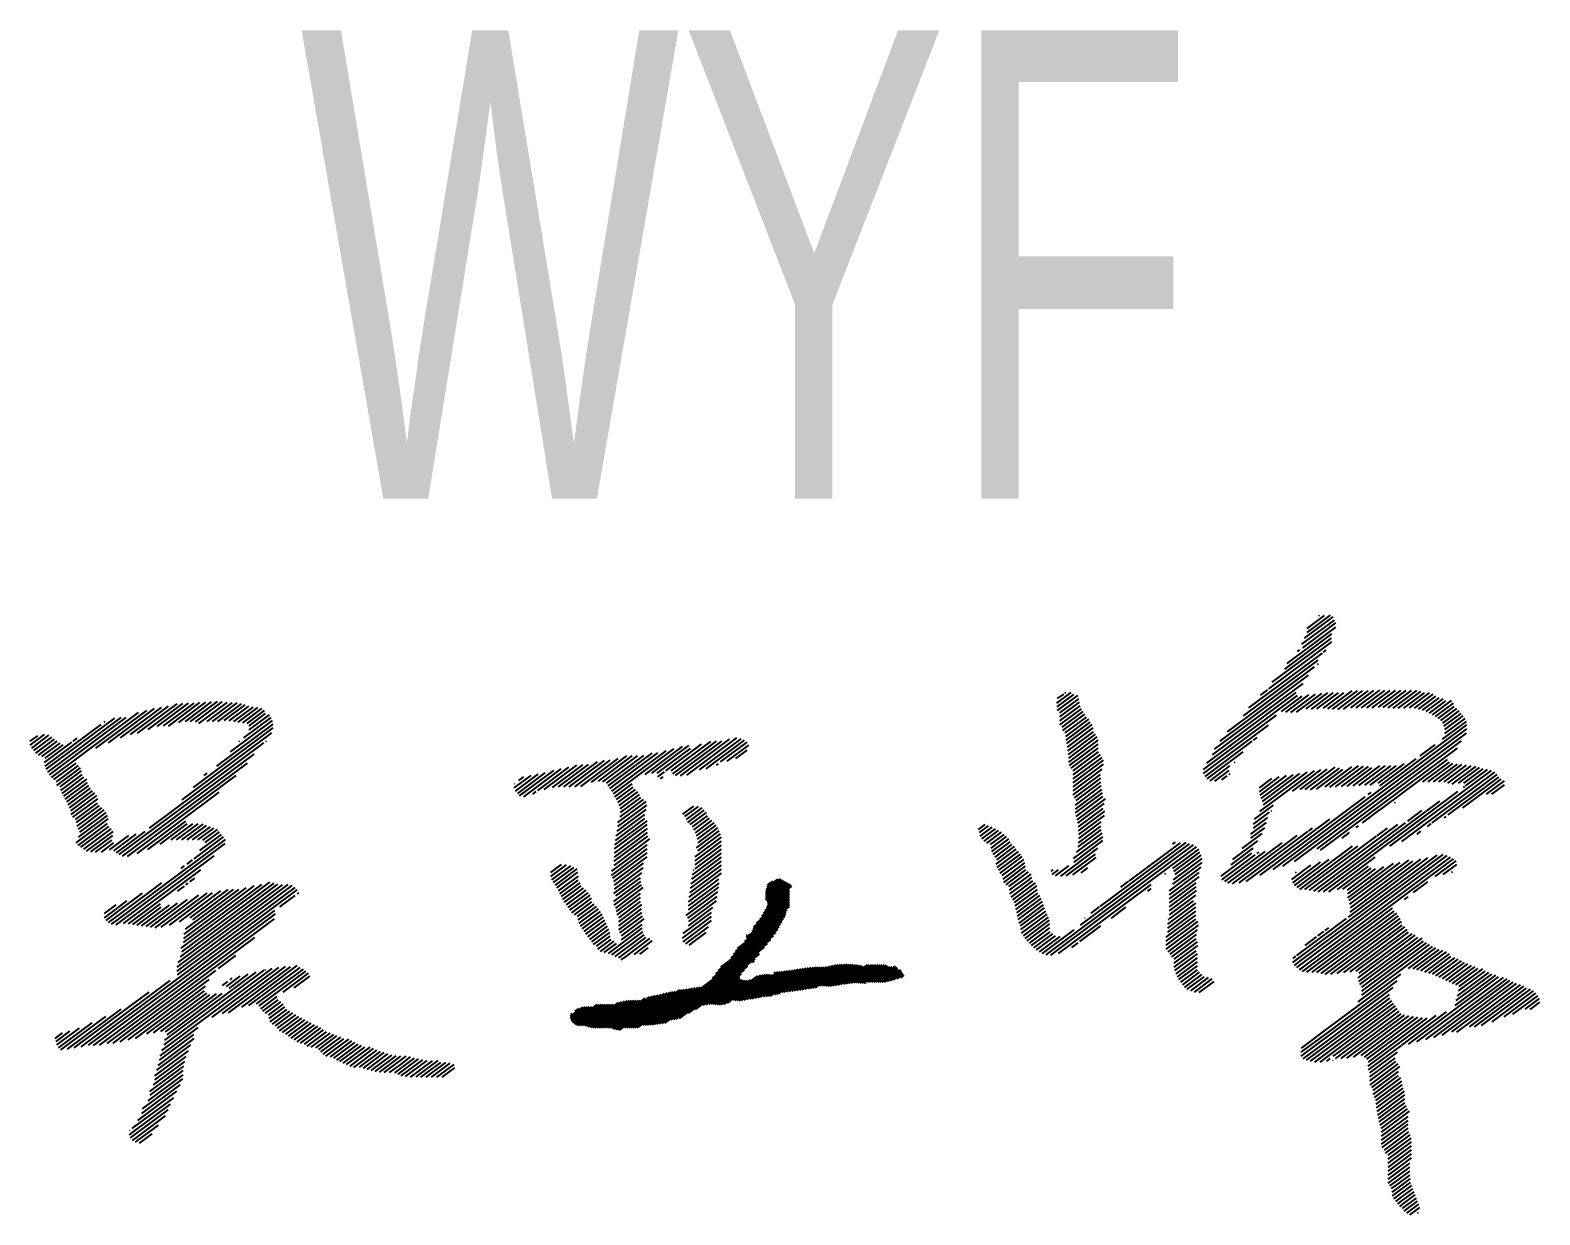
# Model space of a CAD drawing. Header units: millimetres. Extents: x -256 to 585, y -266 to 464.
# Drawn here: x 524.12 to 530.27, y -10.71 to -5.89 of the extents above; entities that cross this region are included whole.
import ezdxf

# ---------------------------------------------------------------- set-up
doc = ezdxf.new("R2010")
doc.units = ezdxf.units.MM
doc.styles.add('Arial Narrow', font='ARIALN.TTF', dxfattribs={"height": 0.2})

# ---------------------------------------------------------------- blocks, each defined once
blk = doc.blocks.new('Unknown-252070812-55927')
at = {"color": 3, "linetype": 'Continuous'}
for p, q in [((529.3039, -8.3883), (529.436, -8.2898)), ((529.3069, -8.4024), (529.4426, -8.3012)), ((529.315, -8.3637), (529.4316, -8.2769)), ((529.3247, -8.324), (529.3961, -8.2708)), ((529.325, -8.3401), (529.4197, -8.2695)), ((529.3726, -8.272), (529.3755, -8.2698)), ((529.1833, -8.5433), (529.424, -8.3639)), ((529.234, -8.4892), (529.4263, -8.3459)), ((529.2433, -8.466), (529.4418, -8.3181)), ((529.0881, -8.6467), (529.3871, -8.4239)), ((529.1691, -8.5701), (529.4256, -8.379)), ((529.2863, -8.4177), (529.2953, -8.411)), ((529.3918, -8.4204), (529.4028, -8.4122)), ((529.0006, -8.7445), (529.3547, -8.4806)), ((529.0656, -8.6798), (529.3702, -8.4528)), ((529.3679, -8.4708), (529.3714, -8.4682)), ((528.9483, -8.816), (529.3085, -8.5476)), ((528.9705, -8.7832), (529.3311, -8.5144)), ((528.3056, -8.6278), (528.364, -8.5842)), ((528.3068, -8.6432), (528.3744, -8.5928)), ((528.3079, -8.6586), (528.3909, -8.5968)), ((528.3081, -8.6096), (528.3333, -8.5909)), ((528.3178, -8.6675), (528.3945, -8.6104)), ((528.338, -8.5873), (528.3417, -8.5846)), ((528.9167, -8.8721), (529.2859, -8.5969)), ((528.9389, -8.8393), (529.2804, -8.5848)), ((529.1353, -8.5953), (529.1643, -8.5737)), ((529.2211, -8.6615), (529.305, -8.599)), ((529.2389, -8.6646), (529.3323, -8.5949)), ((529.2584, -8.6663), (529.3596, -8.5909)), ((529.2813, -8.6654), (529.3846, -8.5885)), ((529.3214, -8.6518), (529.409, -8.5866)), ((529.3425, -8.6524), (529.4309, -8.5866)), ((529.365, -8.6519), (529.4527, -8.5866)), ((529.3912, -8.6487), (529.4753, -8.586)), ((529.4101, -8.6508), (529.5081, -8.5778)), ((529.429, -8.653), (529.5307, -8.5773)), ((529.4495, -8.654), (529.5513, -8.5782)), ((529.473, -8.6528), (529.5731, -8.5782)), ((529.5027, -8.647), (529.5969, -8.5768)), ((529.5245, -8.647), (529.6217, -8.5746)), ((529.5463, -8.647), (529.6417, -8.5759)), ((529.5682, -8.647), (529.6628, -8.5765)), ((529.59, -8.647), (529.6846, -8.5765)), ((529.6152, -8.6445), (529.7064, -8.5765)), ((529.6351, -8.6459), (529.7283, -8.5765)), ((529.655, -8.6474), (529.7501, -8.5765)), ((529.6751, -8.6486), (529.7719, -8.5765)), ((529.6964, -8.649), (529.7877, -8.581)), ((529.7191, -8.6484), (529.803, -8.5859)), ((529.7421, -8.6475), (529.8238, -8.5867)), ((529.7627, -8.6485), (529.8385, -8.592)), ((529.779, -8.6525), (529.8496, -8.6)), ((529.7954, -8.6566), (529.8633, -8.606)), ((529.81, -8.662), (529.8788, -8.6108)), ((524.2088, -8.9307), (524.5629, -8.6668)), ((524.3899, -8.812), (524.5974, -8.6574)), ((524.4414, -8.7899), (524.6286, -8.6504)), ((524.4908, -8.7694), (524.6574, -8.6452)), ((524.5305, -8.7561), (524.6861, -8.6401)), ((524.5598, -8.7505), (524.7209, -8.6304)), ((524.6026, -8.7348), (524.7444, -8.6292)), ((524.6399, -8.7233), (524.7668, -8.6288)), ((524.6652, -8.7208), (524.7904, -8.6275)), ((524.6852, -8.7222), (524.8141, -8.6261)), ((524.7279, -8.7066), (524.8377, -8.6247)), ((524.7546, -8.703), (524.8614, -8.6234)), ((524.7759, -8.7034), (524.885, -8.622)), ((524.7959, -8.7047), (524.905, -8.6234)), ((524.8092, -8.7111), (524.9243, -8.6253)), ((524.8428, -8.7023), (524.9446, -8.6265)), ((524.8646, -8.7023), (524.9661, -8.6267)), ((524.8864, -8.7023), (524.9828, -8.6305)), ((524.9132, -8.6986), (524.9979, -8.6356)), ((524.9326, -8.7005), (525.0135, -8.6402)), ((524.9517, -8.7025), (525.0303, -8.6439)), ((524.9702, -8.705), (525.0493, -8.6461)), ((524.988, -8.708), (525.0656, -8.6502)), ((525.0058, -8.711), (525.077, -8.658)), ((525.0146, -8.7207), (525.0814, -8.6709)), ((528.3178, -8.6838), (528.397, -8.6247)), ((528.3178, -8.7001), (528.4005, -8.6384)), ((528.3178, -8.7163), (528.4054, -8.6511)), ((528.3268, -8.7259), (528.4122, -8.6623)), ((529.8235, -8.6683), (529.8904, -8.6184)), ((529.8355, -8.6756), (529.9131, -8.6177)), ((529.8475, -8.6829), (529.9209, -8.6282)), ((529.8592, -8.6905), (529.9237, -8.6424)), ((529.8699, -8.6988), (529.9351, -8.6501)), ((529.8775, -8.7094), (529.9439, -8.6599)), ((529.8827, -8.7217), (529.9521, -8.67)), ((524.1829, -8.8849), (524.4115, -8.7146)), ((524.1876, -8.8976), (524.4675, -8.6891)), ((524.1936, -8.9095), (524.4933, -8.6861)), ((524.2006, -8.9206), (524.5137, -8.6872)), ((524.4238, -8.7053), (524.4279, -8.7024)), ((524.7874, -8.9714), (525.1124, -8.7292)), ((524.8822, -8.8845), (525.1117, -8.7134)), ((524.9388, -8.826), (525.1099, -8.6986)), ((524.9929, -8.7695), (525.1042, -8.6865)), ((525.0141, -8.7374), (525.0974, -8.6753)), ((528.3298, -8.7399), (528.419, -8.6735)), ((528.3395, -8.749), (528.4258, -8.6846)), ((528.3416, -8.7637), (528.4353, -8.6939)), ((528.3437, -8.7783), (528.4414, -8.7056)), ((528.3459, -8.793), (528.4498, -8.7156)), ((528.3481, -8.8076), (528.4536, -8.729)), ((528.9028, -8.915), (529.1674, -8.7178)), ((528.903, -8.8985), (529.2002, -8.6771)), ((529.1871, -9.3052), (529.9764, -8.717)), ((529.2266, -9.292), (529.9764, -8.7333)), ((529.8762, -8.7754), (529.9742, -8.7024)), ((529.8856, -8.7521), (529.9688, -8.6901)), ((529.8858, -8.7357), (529.9611, -8.6796)), ((524.1222, -8.7836), (524.153, -8.7607)), ((524.1224, -8.7998), (524.1806, -8.7564)), ((524.1286, -8.8115), (524.1988, -8.7592)), ((524.1374, -8.8212), (524.2102, -8.7669)), ((524.1456, -8.8313), (524.2215, -8.7747)), ((524.1564, -8.8396), (524.2328, -8.7826)), ((524.1698, -8.8459), (524.244, -8.7906)), ((524.181, -8.87), (524.2922, -8.7872)), ((524.298, -8.7828), (524.3141, -8.7709)), ((524.608, -9.1376), (525.0742, -8.7902)), ((524.7421, -9.0214), (525.1072, -8.7494)), ((524.9738, -8.7837), (524.9769, -8.7814)), ((525.0826, -8.784), (525.0856, -8.7817)), ((526.7125, -8.9037), (526.8575, -8.7957)), ((526.7343, -8.9037), (526.895, -8.7839)), ((526.7401, -8.9157), (526.9183, -8.7829)), ((526.752, -8.9231), (526.9401, -8.7829)), ((526.7721, -8.9244), (526.9718, -8.7755)), ((526.7971, -8.922), (527.0011, -8.77)), ((526.8492, -8.8994), (527.0189, -8.773)), ((526.8758, -8.8959), (527.0326, -8.7791)), ((526.9354, -8.8678), (527.0437, -8.7871)), ((528.3503, -8.8223), (528.4546, -8.7445)), ((528.3525, -8.8369), (528.4634, -8.7543)), ((528.3545, -8.868), (528.4732, -8.7795)), ((528.3547, -8.8516), (528.4699, -8.7657)), ((528.9093, -8.9264), (529.1015, -8.7832)), ((529.1066, -8.7794), (529.1213, -8.7684)), ((529.273, -9.2737), (529.975, -8.7506)), ((529.3654, -9.2211), (529.9546, -8.7821)), ((524.183, -8.8523), (524.2566, -8.7975)), ((524.4854, -9.2453), (525.0348, -8.8359)), ((526.3652, -8.9672), (526.5183, -8.8531)), ((526.4096, -8.9504), (526.5533, -8.8433)), ((526.4373, -8.946), (526.5752, -8.8433)), ((526.4551, -8.9491), (526.597, -8.8433)), ((526.4701, -8.9542), (526.622, -8.8409)), ((526.4773, -8.965), (526.6563, -8.8317)), ((526.4846, -8.9759), (526.6792, -8.8308)), ((526.4918, -8.9868), (526.7133, -8.8218)), ((526.4986, -8.998), (526.7448, -8.8145)), ((526.6273, -8.9183), (526.7801, -8.8045)), ((526.6553, -8.9138), (526.8065, -8.8011)), ((526.6771, -8.9138), (526.812, -8.8133)), ((526.9614, -8.8647), (527.0497, -8.7989)), ((526.9979, -8.8538), (527.0435, -8.8197)), ((528.357, -8.8823), (528.4732, -8.7958)), ((528.364, -8.8934), (528.4732, -8.8121)), ((528.3718, -8.9039), (528.4754, -8.8266)), ((528.3718, -8.9201), (528.4826, -8.8375)), ((528.3718, -8.9364), (528.4893, -8.8489)), ((528.9184, -8.9359), (529.0649, -8.8267)), ((529.3796, -9.2268), (529.9375, -8.8111)), ((529.6211, -8.9655), (529.7687, -8.8556)), ((529.7862, -8.8425), (529.8465, -8.7975)), ((524.2188, -8.9395), (524.3089, -8.8724)), ((524.2292, -8.948), (524.3185, -8.8815)), ((524.2305, -8.9634), (524.3274, -8.8911)), ((524.244, -8.9695), (524.3312, -8.9045)), ((524.2467, -8.9838), (524.334, -8.9187)), ((524.4988, -9.2515), (525.0071, -8.8728)), ((524.8308, -8.9228), (524.8438, -8.9131)), ((526.0998, -8.986), (526.1922, -8.9172)), ((526.1086, -8.9957), (526.2204, -8.9124)), ((526.1165, -9.0061), (526.256, -8.9021)), ((526.1338, -9.0095), (526.2862, -8.8959)), ((526.1906, -8.9834), (526.317, -8.8893)), ((526.2168, -8.9802), (526.3494, -8.8814)), ((526.2509, -8.9711), (526.3742, -8.8792)), ((526.2753, -8.9692), (526.3966, -8.8787)), ((526.2971, -8.9692), (526.4334, -8.8676)), ((526.3189, -8.9692), (526.4622, -8.8624)), ((526.3408, -8.9692), (526.486, -8.861)), ((526.68, -8.9279), (526.707, -8.9078)), ((526.9182, -8.8806), (526.9261, -8.8747)), ((528.3718, -8.9527), (528.4953, -8.8606)), ((528.3718, -8.9689), (528.4948, -8.8773)), ((528.3718, -8.9852), (528.4898, -8.8973)), ((528.3718, -9.0015), (528.4835, -8.9183)), ((528.9294, -8.944), (529.0102, -8.8838)), ((528.9492, -8.9455), (529.007, -8.9024)), ((529.0068, -8.9188), (529.0118, -8.9151)), ((529.0287, -8.87), (529.0318, -8.8676)), ((529.1329, -9.069), (529.3553, -8.9033)), ((529.1435, -9.0285), (529.2954, -8.9153)), ((529.1468, -9.0423), (529.3258, -8.9089)), ((529.266, -8.9861), (529.3812, -8.9002)), ((529.2968, -8.9793), (529.4067, -8.8974)), ((529.3172, -8.9804), (529.4395, -8.8893)), ((529.3384, -8.9809), (529.4565, -8.8929)), ((529.3634, -8.9786), (529.4703, -8.8989)), ((529.3984, -8.9687), (529.5075, -8.8874)), ((529.4173, -8.9709), (529.5341, -8.8839)), ((529.4411, -8.9695), (529.5552, -8.8844)), ((529.4649, -8.968), (529.5746, -8.8862)), ((529.4887, -8.9665), (529.5885, -8.8922)), ((529.5126, -8.965), (529.6219, -8.8836)), ((529.5364, -8.9635), (529.6437, -8.8836)), ((529.5602, -8.9621), (529.6655, -8.8836)), ((529.5825, -8.9617), (529.6874, -8.8836)), ((529.6147, -8.954), (529.72, -8.8755)), ((529.6235, -9.0614), (529.8964, -8.858)), ((529.6625, -9.2113), (530.0767, -8.9026)), ((529.7104, -9.1918), (530.0902, -8.9088)), ((529.7961, -8.949), (529.9046, -8.8682)), ((529.8179, -8.949), (529.9187, -8.8739)), ((529.835, -9.1152), (530.0989, -8.9186)), ((529.8397, -8.949), (529.9373, -8.8763)), ((529.8616, -8.949), (529.956, -8.8787)), ((529.8834, -8.949), (529.9746, -8.8811)), ((529.8986, -8.954), (529.9932, -8.8835)), ((529.9154, -8.9577), (530.0118, -8.8859)), ((529.9423, -8.954), (530.0269, -8.8909)), ((529.9631, -8.9547), (530.0427, -8.8954)), ((529.971, -8.9651), (530.0603, -8.8986)), ((524.2519, -8.9962), (524.341, -8.9298)), ((524.2592, -9.007), (524.3528, -8.9373)), ((524.2653, -9.0188), (524.3558, -8.9513)), ((524.2709, -9.0308), (524.3608, -8.9639)), ((524.2766, -9.0429), (524.3683, -8.9745)), ((524.5191, -9.2527), (524.9263, -8.9493)), ((524.9267, -8.949), (524.9615, -8.9231)), ((526.0945, -8.9737), (526.1629, -8.9227)), ((526.0951, -8.957), (526.0964, -8.956)), ((526.1137, -8.9431), (526.134, -8.9279)), ((526.505, -9.0095), (526.575, -8.9573)), ((526.5111, -9.0212), (526.5791, -8.9706)), ((526.5172, -9.0329), (526.5881, -8.9802)), ((526.6902, -8.9366), (526.7019, -8.9279)), ((528.3774, -9.0136), (528.4842, -8.934)), ((528.3807, -9.06), (528.4884, -8.9797)), ((528.3811, -9.0434), (528.4864, -8.965)), ((528.3844, -9.0246), (528.4849, -8.9498)), ((528.9778, -8.9404), (528.9994, -8.9243)), ((529.1305, -8.9894), (529.2118, -8.9288)), ((529.1309, -8.9728), (529.1813, -8.9353)), ((529.1342, -9.0029), (529.2409, -8.9234)), ((529.1378, -9.0165), (529.268, -8.9195)), ((529.9004, -9.0828), (530.1062, -8.9295)), ((529.9593, -9.0552), (530.1162, -8.9383)), ((529.9616, -8.9721), (529.9677, -8.9676)), ((530.056, -8.9994), (530.1291, -8.9449)), ((530.0782, -8.9991), (530.129, -8.9613)), ((524.2822, -9.055), (524.3763, -8.9848)), ((524.2877, -9.0671), (524.3861, -8.9938)), ((524.2893, -9.0823), (524.3939, -9.0043)), ((524.2964, -9.0932), (524.3983, -9.0173)), ((524.3068, -9.1017), (524.3962, -9.0351)), ((524.5576, -9.2403), (524.8924, -8.9908)), ((526.1707, -8.9983), (526.1842, -8.9882)), ((526.5169, -9.1146), (526.6315, -9.0291)), ((526.5223, -9.0454), (526.5982, -8.9889)), ((526.5254, -9.0919), (526.6206, -9.021)), ((526.5261, -9.0589), (526.6052, -8.9999)), ((526.5279, -9.0738), (526.6097, -9.0128)), ((528.3817, -9.0755), (528.4909, -8.9941)), ((528.3843, -9.0898), (528.4933, -9.0086)), ((528.3877, -9.1036), (528.5031, -9.0176)), ((528.3907, -9.1176), (528.4987, -9.0371)), ((529.1388, -9.3249), (529.5613, -9.0101)), ((529.3695, -9.3971), (529.8654, -9.0275)), ((529.3913, -9.3971), (529.9397, -8.9884)), ((529.5738, -9.0008), (529.5856, -8.992)), ((529.6824, -9.0337), (529.6848, -9.0319)), ((524.3097, -9.1972), (524.4402, -9.1)), ((524.311, -9.1149), (524.4044, -9.0453)), ((524.3134, -9.1294), (524.4141, -9.0543)), ((524.3195, -9.1411), (524.4239, -9.0633)), ((524.3195, -9.1736), (524.4376, -9.0856)), ((524.3249, -9.1533), (524.4316, -9.0739)), ((526.507, -9.187), (526.6262, -9.0981)), ((526.5101, -9.1684), (526.6266, -9.0816)), ((526.5132, -9.1498), (526.6325, -9.0609)), ((526.5163, -9.1312), (526.6346, -9.0431)), ((526.782, -9.0797), (526.8256, -9.0472)), ((526.7894, -9.0905), (526.8456, -9.0486)), ((526.7962, -9.1017), (526.8596, -9.0544)), ((526.8016, -9.1139), (526.8687, -9.0639)), ((526.8115, -9.1228), (526.8778, -9.0734)), ((526.8204, -9.1324), (526.8818, -9.0867)), ((526.8265, -9.1441), (526.8904, -9.0966)), ((528.3929, -9.1322), (528.4938, -9.057)), ((528.3941, -9.1476), (528.5005, -9.0683)), ((528.3953, -9.163), (528.4997, -9.0852)), ((529.1061, -9.1215), (529.1716, -9.0727)), ((529.1065, -9.1375), (529.1656, -9.0934)), ((529.1112, -9.1014), (529.1879, -9.0442)), ((529.1334, -9.3126), (529.4181, -9.1005)), ((529.1785, -9.0675), (529.1814, -9.0653)), ((529.5512, -9.1152), (529.6229, -9.0618)), ((529.7348, -9.1086), (529.7928, -9.0653)), ((529.8832, -9.0956), (529.8911, -9.0898)), ((524.3174, -9.2077), (524.4369, -9.1187)), ((524.329, -9.2154), (524.4427, -9.1307)), ((524.3404, -9.2231), (524.4523, -9.1398)), ((524.3519, -9.2308), (524.4599, -9.1504)), ((524.4625, -9.2298), (524.554, -9.1616)), ((524.4739, -9.2375), (524.5907, -9.1505)), ((524.6011, -9.2242), (524.7563, -9.1085)), ((524.6525, -9.2021), (524.7624, -9.1202)), ((524.6964, -9.1856), (524.7843, -9.1202)), ((524.7183, -9.1856), (524.8061, -9.1202)), ((524.7401, -9.1856), (524.8269, -9.121)), ((524.7619, -9.1856), (524.8411, -9.1267)), ((524.7838, -9.1856), (524.8566, -9.1314)), ((524.8056, -9.1856), (524.87, -9.1376)), ((524.8133, -9.2287), (524.9013, -9.1631)), ((524.8257, -9.1869), (524.885, -9.1428)), ((524.8351, -9.1962), (524.8932, -9.1529)), ((526.5025, -9.2555), (526.6381, -9.1544)), ((526.503, -9.2388), (526.6373, -9.1387)), ((526.5034, -9.2222), (526.6365, -9.1231)), ((526.5038, -9.2056), (526.6357, -9.1074)), ((526.8327, -9.1559), (526.8994, -9.1061)), ((526.8373, -9.2175), (526.93, -9.1484)), ((526.8374, -9.1686), (526.9084, -9.1157)), ((526.8408, -9.1824), (526.917, -9.1256)), ((526.8425, -9.2299), (526.9353, -9.1607)), ((526.8434, -9.1967), (526.9243, -9.1364)), ((527.9865, -9.1422), (528.0135, -9.122)), ((527.9902, -9.1557), (528.0275, -9.1279)), ((527.9934, -9.1696), (528.0414, -9.1338)), ((527.9997, -9.1812), (528.0552, -9.1398)), ((528.0098, -9.1899), (528.0681, -9.1464)), ((528.0198, -9.1987), (528.0799, -9.154)), ((528.0346, -9.204), (528.09, -9.1627)), ((528.386, -9.235), (528.4894, -9.158)), ((528.3926, -9.2138), (528.4857, -9.1444)), ((528.3935, -9.1969), (528.4841, -9.1294)), ((528.3945, -9.1798), (528.4865, -9.1113)), ((529.0609, -9.2203), (529.1419, -9.1598)), ((529.0951, -9.1622), (529.1597, -9.1141)), ((529.0961, -9.1777), (529.1526, -9.1356)), ((529.1281, -9.3004), (529.3283, -9.1511)), ((529.331, -9.1492), (529.3472, -9.137)), ((529.3354, -9.39), (529.6943, -9.1225)), ((529.352, -9.3939), (529.7253, -9.1157)), ((529.4672, -9.1778), (529.4981, -9.1548)), ((529.5243, -9.1353), (529.5348, -9.1275)), ((529.6107, -9.1685), (529.6526, -9.1373)), ((529.7734, -9.1612), (529.7886, -9.1499)), ((529.8149, -9.1302), (529.8311, -9.1182)), ((524.3698, -9.2337), (524.4588, -9.1674)), ((524.3889, -9.2358), (524.4554, -9.1862)), ((524.4122, -9.2347), (524.4595, -9.1995)), ((524.4459, -9.2259), (524.4606, -9.2149)), ((524.4595, -9.1995), (524.4632, -9.1967)), ((524.4606, -9.2149), (524.5238, -9.1678)), ((524.4823, -9.5079), (524.9178, -9.1834)), ((524.4835, -9.5233), (524.9169, -9.2003)), ((524.7908, -9.2618), (524.9095, -9.1733)), ((526.4901, -9.3298), (526.6356, -9.2214)), ((526.4918, -9.3122), (526.6356, -9.2051)), ((526.501, -9.2891), (526.6471, -9.1802)), ((526.5018, -9.2722), (526.6389, -9.1701)), ((526.8315, -9.2544), (526.9396, -9.1738)), ((526.8315, -9.2706), (526.9396, -9.1901)), ((526.8315, -9.2869), (526.9396, -9.2064)), ((526.8315, -9.3032), (526.9396, -9.2226)), ((528.0372, -9.2183), (528.1001, -9.1714)), ((528.0406, -9.232), (528.1097, -9.1806)), ((528.0462, -9.2441), (528.1154, -9.1925)), ((528.0535, -9.255), (528.122, -9.2039)), ((528.0586, -9.2837), (528.1397, -9.2233)), ((528.0608, -9.2658), (528.1321, -9.2127)), ((528.321, -9.3323), (528.4725, -9.2193)), ((528.3735, -9.2605), (528.4923, -9.1721)), ((528.3754, -9.2754), (528.4928, -9.188)), ((528.4712, -9.4807), (528.846, -9.2014)), ((528.4813, -9.4569), (528.8319, -9.1956)), ((528.4814, -9.4893), (528.8618, -9.2059)), ((528.4917, -9.4979), (528.8739, -9.2131)), ((528.6012, -9.3513), (528.8087, -9.1966)), ((528.7773, -9.3014), (528.8833, -9.2224)), ((528.778, -9.2032), (528.7892, -9.1949)), ((529.0161, -9.2862), (529.1058, -9.2193)), ((529.0227, -9.2649), (529.1242, -9.1894)), ((529.1174, -9.2758), (529.2231, -9.197)), ((529.1227, -9.2881), (529.2844, -9.1676)), ((529.2839, -9.3795), (529.5098, -9.2112)), ((529.2956, -9.3871), (529.5322, -9.2107)), ((529.3163, -9.3879), (529.608, -9.1705)), ((524.502, -9.5258), (524.8716, -9.2504)), ((524.7617, -9.2834), (524.7841, -9.2668)), ((524.8652, -9.2714), (524.8655, -9.2712)), ((526.2436, -9.3345), (526.3069, -9.2873)), ((526.2437, -9.3181), (526.2868, -9.286)), ((526.2639, -9.2868), (526.2645, -9.2863)), ((526.4967, -9.3411), (526.6356, -9.2377)), ((526.4999, -9.355), (526.6356, -9.2539)), ((526.5026, -9.3692), (526.6218, -9.2804)), ((526.8131, -9.382), (526.9396, -9.2877)), ((526.8158, -9.3637), (526.9396, -9.2715)), ((526.8185, -9.3454), (526.9396, -9.2552)), ((526.8213, -9.3271), (526.9396, -9.2389)), ((528.0623, -9.2972), (528.1484, -9.2331)), ((528.0692, -9.3083), (528.1571, -9.2428)), ((528.075, -9.3203), (528.1646, -9.2535)), ((528.0826, -9.3309), (528.1708, -9.2652)), ((528.0861, -9.3446), (528.1742, -9.2789)), ((528.3434, -9.3318), (528.4624, -9.2431)), ((528.3703, -9.328), (528.4659, -9.2568)), ((528.7777, -9.3662), (528.8974, -9.277)), ((528.7805, -9.3478), (528.8974, -9.2607)), ((528.7822, -9.314), (528.8883, -9.235)), ((528.7876, -9.3263), (528.8932, -9.2476)), ((528.9743, -9.3336), (529.1002, -9.2397)), ((528.9777, -9.3473), (529.1067, -9.2512)), ((528.9904, -9.3542), (529.112, -9.2635)), ((529.0018, -9.3619), (529.1174, -9.2758)), ((529.1067, -9.2512), (529.1136, -9.246)), ((529.112, -9.2635), (529.1543, -9.232)), ((529.1217, -9.24), (529.1282, -9.2352)), ((529.2662, -9.3601), (529.379, -9.2761)), ((529.2733, -9.3712), (529.415, -9.2655)), ((529.2886, -9.6689), (529.8549, -9.2469)), ((529.294, -9.6811), (529.8791, -9.2452)), ((529.2993, -9.6934), (529.8961, -9.2487)), ((529.3047, -9.7057), (529.9095, -9.255)), ((529.31, -9.718), (529.9218, -9.2621)), ((529.4132, -9.3971), (529.6028, -9.2558)), ((529.4904, -9.4209), (529.6771, -9.2817)), ((529.4942, -9.4994), (529.8173, -9.2587)), ((529.4967, -9.4325), (529.7046, -9.2775)), ((529.4992, -9.4469), (529.7392, -9.268)), ((529.4998, -9.479), (529.7888, -9.2636)), ((529.5015, -9.4614), (529.7564, -9.2714)), ((529.8464, -9.3346), (529.9323, -9.2706)), ((529.8799, -9.3259), (529.9347, -9.285)), ((524.5229, -9.5265), (524.8171, -9.3072)), ((524.7378, -9.3013), (524.7511, -9.2913)), ((524.7733, -9.3562), (524.793, -9.3415)), ((526.2477, -9.3477), (526.3248, -9.2902)), ((526.2548, -9.3586), (526.3375, -9.297)), ((526.2622, -9.3694), (526.3507, -9.3035)), ((526.2685, -9.381), (526.354, -9.3173)), ((526.2744, -9.3929), (526.3557, -9.3323)), ((526.2803, -9.4047), (526.3555, -9.3487)), ((526.5009, -9.4031), (526.6139, -9.3189)), ((526.5028, -9.3854), (526.6192, -9.2987)), ((526.5085, -9.4137), (526.6086, -9.3391)), ((526.8049, -9.4369), (526.9284, -9.3449)), ((526.8076, -9.4186), (526.9396, -9.3203)), ((526.8104, -9.4003), (526.9396, -9.304)), ((526.824, -9.3088), (526.8267, -9.3068)), ((527.1202, -9.4001), (527.1887, -9.3491)), ((527.1213, -9.3929), (527.1839, -9.3463)), ((527.1227, -9.3855), (527.1791, -9.3435)), ((527.1247, -9.3776), (527.1685, -9.3449)), ((528.0892, -9.3585), (528.1773, -9.2928)), ((528.1069, -9.3616), (528.1792, -9.3077)), ((528.136, -9.3562), (528.1903, -9.3158)), ((528.1652, -9.3507), (528.2, -9.3248)), ((528.1729, -9.3612), (528.1935, -9.3459)), ((528.1935, -9.3459), (528.1944, -9.3453)), ((528.1944, -9.3453), (528.2039, -9.3382)), ((528.2825, -9.3121), (528.2901, -9.3065)), ((528.2861, -9.3257), (528.3119, -9.3065)), ((528.2998, -9.3318), (528.3541, -9.2913)), ((528.404, -9.3192), (528.4318, -9.2985)), ((528.7455, -9.3251), (528.7492, -9.3223)), ((528.7637, -9.3929), (528.8934, -9.2962)), ((528.7637, -9.4092), (528.8856, -9.3184)), ((528.7637, -9.4255), (528.8848, -9.3352)), ((529.0214, -9.3636), (529.1227, -9.2881)), ((529.0476, -9.3603), (529.1281, -9.3004)), ((529.0772, -9.3545), (529.1334, -9.3126)), ((529.1336, -9.3288), (529.1388, -9.3249)), ((529.2621, -9.3469), (529.3401, -9.2888)), ((529.2771, -9.3195), (529.2811, -9.3165)), ((529.4487, -9.3869), (529.5749, -9.2928)), ((529.4712, -9.3864), (529.5862, -9.3006)), ((529.4889, -9.3894), (529.6041, -9.3036)), ((529.4907, -9.4044), (529.6378, -9.2947)), ((529.9132, -9.3173), (529.9168, -9.3147)), ((524.48, -9.4771), (524.5805, -9.4022)), ((524.4812, -9.4925), (524.6581, -9.3606)), ((524.512, -9.9088), (525.2105, -9.3884)), ((524.6312, -9.5434), (524.8098, -9.4103)), ((524.6564, -9.5409), (524.843, -9.4019)), ((524.6895, -9.5325), (524.8653, -9.4015)), ((524.7213, -9.7203), (525.1902, -9.3709)), ((524.7216, -9.7038), (525.1731, -9.3674)), ((524.7227, -9.3939), (524.7506, -9.3731)), ((524.7229, -9.7354), (525.2018, -9.3785)), ((524.7258, -9.6844), (525.1502, -9.3682)), ((524.7302, -9.5185), (524.8991, -9.3926)), ((524.7353, -9.6611), (525.1319, -9.3655)), ((524.738, -9.6265), (525.0991, -9.3575)), ((524.7397, -9.6415), (525.1159, -9.3612)), ((524.7473, -9.6033), (525.0654, -9.3663)), ((524.7481, -9.5864), (525.0351, -9.3726)), ((524.7499, -9.5689), (525.0028, -9.3804)), ((524.7545, -9.5491), (524.9721, -9.387)), ((524.757, -9.3683), (524.766, -9.3616)), ((524.7736, -9.5024), (524.9284, -9.387)), ((524.7846, -9.5104), (524.9503, -9.387)), ((525.2109, -9.4043), (525.2168, -9.3999)), ((526.2864, -9.4164), (526.3627, -9.3596)), ((526.293, -9.4279), (526.3666, -9.3729)), ((526.2998, -9.439), (526.3773, -9.3813)), ((526.3069, -9.45), (526.3871, -9.3902)), ((526.3139, -9.461), (526.3955, -9.4003)), ((526.321, -9.472), (526.4043, -9.41)), ((526.5006, -9.4358), (526.61, -9.3543)), ((526.5016, -9.4514), (526.6133, -9.3682)), ((526.508, -9.4629), (526.6197, -9.3797)), ((526.5106, -9.4772), (526.6085, -9.4042)), ((526.7956, -9.4926), (526.9244, -9.3966)), ((526.8044, -9.4535), (526.9288, -9.3608)), ((526.8044, -9.4698), (526.9276, -9.378)), ((527.1107, -9.4841), (527.2166, -9.4052)), ((527.1167, -9.4732), (527.2166, -9.3988)), ((527.1186, -9.427), (527.2082, -9.3602)), ((527.119, -9.4203), (527.2033, -9.3574)), ((527.1194, -9.4136), (527.1985, -9.3546)), ((527.1197, -9.4069), (527.1936, -9.3519)), ((527.1214, -9.4313), (527.2131, -9.363)), ((527.1227, -9.4624), (527.2166, -9.3924)), ((527.1244, -9.4355), (527.218, -9.3657)), ((527.1262, -9.4533), (527.2166, -9.386)), ((527.1267, -9.3697), (527.1482, -9.3537)), ((527.1267, -9.4401), (527.2224, -9.3688)), ((527.1278, -9.4457), (527.2251, -9.3732)), ((528.0988, -9.3676), (528.1053, -9.3628)), ((528.1053, -9.3628), (528.1069, -9.3616)), ((528.1099, -9.3757), (528.1347, -9.3572)), ((528.1126, -9.3899), (528.1371, -9.3716)), ((528.114, -9.4051), (528.1729, -9.3612)), ((528.1186, -9.418), (528.208, -9.3514)), ((528.1257, -9.4289), (528.2177, -9.3604)), ((528.1326, -9.4401), (528.2244, -9.3717)), ((528.1347, -9.3572), (528.136, -9.3562)), ((528.1356, -9.4541), (528.2261, -9.3867)), ((528.1371, -9.3716), (528.1641, -9.3515)), ((528.1386, -9.4682), (528.2277, -9.4018)), ((528.1641, -9.3515), (528.1652, -9.3507)), ((528.502, -9.5065), (528.6898, -9.3666)), ((528.566, -9.3775), (528.5991, -9.3528)), ((528.6756, -9.3934), (528.6892, -9.3833)), ((528.7637, -9.4417), (528.8735, -9.3599)), ((528.7637, -9.458), (528.8733, -9.3763)), ((528.7637, -9.4743), (528.874, -9.392)), ((528.7637, -9.4905), (528.871, -9.4106)), ((529.759, -9.3997), (529.8172, -9.3564)), ((524.4245, -9.5022), (524.4789, -9.4616)), ((524.4251, -9.4855), (524.4729, -9.4498)), ((524.4789, -9.4616), (524.5164, -9.4337)), ((524.5398, -9.5302), (524.6533, -9.4456)), ((524.5579, -9.533), (524.656, -9.4598)), ((524.5761, -9.5357), (524.6892, -9.4514)), ((524.5943, -9.5384), (524.7231, -9.4424)), ((524.6125, -9.541), (524.7637, -9.4284)), ((525.1397, -9.4574), (525.2016, -9.4112)), ((526.3298, -9.4818), (526.4094, -9.4224)), ((526.3401, -9.4904), (526.4109, -9.4376)), ((526.3518, -9.4979), (526.4199, -9.4472)), ((526.3555, -9.5114), (526.429, -9.4567)), ((526.3592, -9.5249), (526.438, -9.4662)), ((526.5137, -9.4911), (526.6085, -9.4205)), ((526.5205, -9.5024), (526.6085, -9.4368)), ((526.5207, -9.5185), (526.6146, -9.4485)), ((526.5207, -9.5348), (526.6127, -9.4662)), ((526.8024, -9.5038), (526.9213, -9.4152)), ((526.8039, -9.5353), (526.9034, -9.4611)), ((526.8055, -9.5178), (526.9182, -9.4338)), ((527.034, -9.5989), (527.2061, -9.4707)), ((527.041, -9.5809), (527.2166, -9.4501)), ((527.0423, -9.5863), (527.2166, -9.4565)), ((527.0634, -9.5578), (527.2166, -9.4437)), ((527.0686, -9.5475), (527.2166, -9.4372)), ((527.0709, -9.5394), (527.2166, -9.4308)), ((527.082, -9.5247), (527.2166, -9.4244)), ((527.0947, -9.5088), (527.2166, -9.418)), ((527.1038, -9.4957), (527.2166, -9.4116)), ((528.1417, -9.4821), (528.2362, -9.4117)), ((528.1448, -9.4961), (528.2418, -9.4238)), ((528.1481, -9.5099), (528.247, -9.4362)), ((528.1513, -9.5238), (528.2515, -9.4492)), ((528.1568, -9.5359), (528.2554, -9.4625)), ((528.4456, -9.4835), (528.4609, -9.4721)), ((528.4609, -9.4721), (528.4797, -9.458)), ((528.5277, -9.5037), (528.5864, -9.4599)), ((528.7569, -9.5281), (528.8718, -9.4425)), ((528.7569, -9.5444), (528.8718, -9.4588)), ((528.7637, -9.5068), (528.8616, -9.4339)), ((529.3235, -9.7242), (529.6732, -9.4636)), ((529.7212, -9.4279), (529.7365, -9.4165)), ((524.4316, -9.5131), (524.48, -9.4771)), ((524.4418, -9.5218), (524.4812, -9.4925)), ((524.4539, -9.5291), (524.4823, -9.5079)), ((524.4726, -9.5314), (524.4835, -9.5233)), ((524.5132, -9.9242), (525.1192, -9.4727)), ((524.5143, -9.9397), (525.1218, -9.487)), ((524.5155, -9.9551), (525.0921, -9.5254)), ((525.0925, -9.5251), (525.1176, -9.5064)), ((526.3648, -9.537), (526.4455, -9.4769)), ((526.3719, -9.548), (526.4526, -9.4879)), ((526.3792, -9.5588), (526.458, -9.5001)), ((526.3868, -9.5694), (526.4633, -9.5124)), ((526.3946, -9.5799), (526.4686, -9.5247)), ((526.5207, -9.551), (526.614, -9.4815)), ((526.525, -9.5641), (526.6171, -9.4955)), ((526.531, -9.5922), (526.6153, -9.5293)), ((526.5313, -9.5757), (526.6233, -9.5072)), ((526.7795, -9.586), (526.8982, -9.4975)), ((526.7827, -9.5999), (526.8985, -9.5136)), ((526.783, -9.5671), (526.8986, -9.4809)), ((526.9269, -9.7171), (527.18, -9.5285)), ((526.9704, -9.6783), (527.186, -9.5177)), ((526.979, -9.6655), (527.1919, -9.5069)), ((526.9876, -9.6527), (527.1979, -9.496)), ((526.9962, -9.6399), (527.2007, -9.4875)), ((527.0048, -9.6271), (527.2022, -9.48)), ((528.1592, -9.5504), (528.2604, -9.475)), ((528.1619, -9.5647), (528.266, -9.4872)), ((528.169, -9.5757), (528.2715, -9.4993)), ((528.1756, -9.587), (528.2752, -9.5128)), ((528.1844, -9.5968), (528.2772, -9.5276)), ((528.262, -9.6529), (528.4814, -9.4893)), ((528.2807, -9.6551), (528.4917, -9.4979)), ((528.3121, -9.6481), (528.502, -9.5065)), ((528.4016, -9.5326), (528.4712, -9.4807)), ((528.4187, -9.5035), (528.4197, -9.5028)), ((528.7501, -9.582), (528.8718, -9.4913)), ((528.7501, -9.5982), (528.8718, -9.5076)), ((528.7501, -9.6145), (528.8803, -9.5175)), ((528.7511, -9.6301), (528.882, -9.5325)), ((528.7569, -9.5607), (528.8718, -9.4751)), ((528.7594, -9.51), (528.7621, -9.508)), ((529.2833, -9.6566), (529.486, -9.5055)), ((529.3455, -9.7241), (529.6794, -9.4753)), ((529.3651, -9.7258), (529.69, -9.4836)), ((529.3823, -9.7292), (529.6974, -9.4944)), ((529.3991, -9.733), (529.7046, -9.5053)), ((529.4218, -9.7323), (529.71, -9.5176)), ((529.448, -9.7291), (529.712, -9.5324)), ((524.5166, -9.9705), (525.0374, -9.5824)), ((526.4024, -9.5904), (526.4741, -9.5369)), ((526.41, -9.601), (526.4796, -9.5491)), ((526.4177, -9.6115), (526.4837, -9.5623)), ((526.4301, -9.6186), (526.4856, -9.5772)), ((526.4357, -9.6307), (526.4899, -9.5903)), ((526.4783, -9.6477), (526.616, -9.5451)), ((526.4925, -9.6534), (526.6185, -9.5595)), ((526.5051, -9.6603), (526.6236, -9.572)), ((526.5205, -9.6651), (526.6304, -9.5832)), ((526.546, -9.6624), (526.6465, -9.5875)), ((526.6561, -9.9382), (527.1598, -9.5628)), ((526.666, -9.9372), (527.1512, -9.5757)), ((526.6759, -9.9362), (527.1397, -9.5906)), ((526.7947, -9.6072), (526.8862, -9.5391)), ((526.8239, -9.6017), (526.8771, -9.5621)), ((526.9018, -9.7487), (527.1682, -9.5502)), ((526.9163, -9.7314), (527.1741, -9.5394)), ((527.0408, -9.5746), (527.0448, -9.5717)), ((528.1934, -9.6063), (528.2772, -9.5439)), ((528.2024, -9.6159), (528.2786, -9.5591)), ((528.2121, -9.6249), (528.2896, -9.5672)), ((528.2228, -9.6332), (528.2995, -9.5761)), ((528.2345, -9.6408), (528.3184, -9.5783)), ((528.2462, -9.6484), (528.3757, -9.5518)), ((528.3992, -9.5994), (528.4848, -9.5356)), ((528.7585, -9.6409), (528.8783, -9.5515)), ((528.7667, -9.651), (528.8747, -9.5705)), ((528.7744, -9.6615), (528.8729, -9.5881)), ((529.3169, -9.6153), (529.3634, -9.5806)), ((529.3689, -9.5765), (529.3928, -9.5587)), ((529.3987, -9.5543), (529.4129, -9.5437)), ((529.4741, -9.7259), (529.7235, -9.54)), ((529.5, -9.7229), (529.7325, -9.5496)), ((529.5255, -9.7201), (529.7384, -9.5615)), ((529.5328, -9.7472), (529.7658, -9.5736)), ((529.5351, -9.7618), (529.7759, -9.5824)), ((529.5367, -9.7281), (529.7524, -9.5673)), ((529.5404, -9.7741), (529.7932, -9.5857)), ((524.889, -9.7093), (524.9602, -9.6562)), ((526.446, -9.6393), (526.5016, -9.5978)), ((526.4607, -9.6445), (526.5112, -9.6069)), ((526.5826, -9.6514), (526.657, -9.5959)), ((526.6059, -9.6503), (526.6403, -9.6247)), ((526.6864, -9.9348), (527.1268, -9.6066)), ((526.6969, -9.9334), (527.114, -9.6226)), ((526.7074, -9.932), (527.0923, -9.6452)), ((526.7344, -9.9183), (527.0938, -9.6504)), ((526.7936, -9.608), (526.7947, -9.6072)), ((526.8066, -9.6146), (526.8107, -9.6115)), ((526.8107, -9.6115), (526.8239, -9.6017)), ((528.3659, -9.6242), (528.3921, -9.6047)), ((528.7839, -9.6707), (528.8789, -9.5999)), ((528.7839, -9.687), (528.8794, -9.6158)), ((528.7839, -9.7032), (528.8731, -9.6368)), ((528.7864, -9.7177), (528.8785, -9.649)), ((529.283, -9.6568), (529.2833, -9.6566)), ((529.5336, -9.8443), (529.8358, -9.6191)), ((529.5473, -9.7852), (529.7996, -9.5973)), ((529.5473, -9.8015), (529.8116, -9.6046)), ((529.5473, -9.8178), (529.8236, -9.6119)), ((529.7376, -9.7086), (529.8492, -9.6254)), ((529.7566, -9.7107), (529.8633, -9.6312)), ((529.7727, -9.7149), (529.8781, -9.6364)), ((529.7889, -9.7192), (529.8928, -9.6417)), ((529.805, -9.7234), (529.9048, -9.649)), ((524.5177, -9.9859), (524.878, -9.7175)), ((524.6586, -10.0436), (525.108, -9.7088)), ((524.6676, -10.0207), (525.0759, -9.7165)), ((524.8632, -9.9075), (525.1353, -9.7047)), ((524.9055, -9.8922), (525.1626, -9.7007)), ((524.9304, -9.89), (525.1825, -9.7021)), ((524.9844, -9.866), (525.2107, -9.6974)), ((525.0137, -9.8604), (525.2216, -9.7055)), ((525.0446, -9.8537), (525.2356, -9.7114)), ((525.0789, -9.7142), (525.0807, -9.7129)), ((526.5298, -9.6744), (526.546, -9.6624)), ((526.7445, -9.9171), (527.0757, -9.6703)), ((526.7549, -9.9158), (527.0456, -9.6991)), ((526.7684, -9.9121), (527.033, -9.7149)), ((526.936, -9.704), (526.9689, -9.6794)), ((527.065, -9.8321), (527.2185, -9.7177)), ((527.0652, -9.6846), (527.074, -9.678)), ((527.0761, -9.8302), (527.2291, -9.7162)), ((527.0873, -9.8283), (527.2402, -9.7143)), ((527.0984, -9.8264), (527.2513, -9.7124)), ((527.1095, -9.8246), (527.2624, -9.7106)), ((527.1205, -9.8227), (527.2733, -9.7089)), ((527.13, -9.8221), (527.2836, -9.7076)), ((527.1392, -9.8216), (527.294, -9.7063)), ((527.1557, -9.8157), (527.3043, -9.705)), ((527.1674, -9.8134), (527.3137, -9.7044)), ((527.1844, -9.8071), (527.323, -9.7038)), ((527.1949, -9.8057), (527.3315, -9.7039)), ((527.2054, -9.8043), (527.34, -9.704)), ((527.216, -9.8028), (527.3485, -9.7041)), ((527.2265, -9.8014), (527.357, -9.7042)), ((527.237, -9.8), (527.3684, -9.702)), ((527.2476, -9.7985), (527.3805, -9.6995)), ((527.2582, -9.797), (527.3925, -9.6969)), ((527.2688, -9.7955), (527.4045, -9.6943)), ((527.2796, -9.7939), (527.4141, -9.6937)), ((527.2903, -9.7923), (527.4233, -9.6932)), ((527.301, -9.7907), (527.4326, -9.6927)), ((527.3117, -9.7891), (527.4418, -9.6922)), ((527.3224, -9.7876), (527.4506, -9.6921)), ((527.3415, -9.7798), (527.4589, -9.6923)), ((527.3498, -9.78), (527.4672, -9.6925)), ((527.3581, -9.7802), (527.4747, -9.6933)), ((527.3664, -9.7804), (527.4823, -9.6941)), ((527.3747, -9.7807), (527.4898, -9.6948)), ((527.3836, -9.7804), (527.4974, -9.6956)), ((527.3931, -9.7797), (527.505, -9.6964)), ((527.4032, -9.7786), (527.5103, -9.6988)), ((527.4145, -9.7766), (527.5169, -9.7003)), ((527.4258, -9.7746), (527.5338, -9.6941)), ((527.4372, -9.7725), (527.5424, -9.6941)), ((527.4476, -9.7712), (527.551, -9.6941)), ((527.4578, -9.77), (527.5596, -9.6941)), ((527.468, -9.7688), (527.5682, -9.6941)), ((527.4777, -9.7679), (527.5768, -9.6941)), ((527.4867, -9.7677), (527.5854, -9.6941)), ((527.4952, -9.7677), (527.594, -9.6941)), ((527.5032, -9.7682), (527.6026, -9.6941)), ((527.5112, -9.7686), (527.61, -9.695)), ((527.5191, -9.7691), (527.615, -9.6977)), ((527.5338, -9.7646), (527.62, -9.7004)), ((527.5424, -9.7646), (527.6265, -9.7019)), ((527.551, -9.7646), (527.6344, -9.7024)), ((527.5596, -9.7646), (527.6468, -9.6996)), ((527.5682, -9.7646), (527.6524, -9.7019)), ((527.5768, -9.7646), (527.6557, -9.7058)), ((527.5854, -9.7646), (527.656, -9.7119)), ((527.594, -9.7646), (527.6616, -9.7142)), ((527.603, -9.7643), (527.6695, -9.7147)), ((528.7914, -9.7302), (528.8785, -9.6653)), ((528.7965, -9.7427), (528.8785, -9.6816)), ((528.8028, -9.7543), (528.8785, -9.6978)), ((528.8101, -9.7651), (528.8785, -9.7141)), ((529.2675, -9.6846), (529.2886, -9.6689)), ((529.2681, -9.6679), (529.2795, -9.6594)), ((529.2738, -9.6962), (529.294, -9.6811)), ((529.283, -9.7056), (529.2993, -9.6934)), ((529.2945, -9.7133), (529.3047, -9.7057)), ((529.306, -9.721), (529.31, -9.718)), ((529.8211, -9.7276), (529.911, -9.6607)), ((529.8363, -9.7326), (529.9269, -9.6651)), ((529.8499, -9.7388), (529.941, -9.6709)), ((529.8634, -9.745), (529.9539, -9.6776)), ((529.877, -9.7511), (529.9669, -9.6841)), ((529.8906, -9.7573), (529.9804, -9.6903)), ((529.9041, -9.7634), (529.9943, -9.6963)), ((529.9177, -9.7696), (530.0079, -9.7024)), ((529.9313, -9.7757), (530.0205, -9.7093)), ((529.9449, -9.7819), (530.0413, -9.7101)), ((524.5109, -9.8934), (524.6926, -9.758)), ((524.5215, -9.9994), (524.8515, -9.7535)), ((524.6712, -10.0017), (525.0436, -9.7243)), ((524.906, -9.7779), (524.9282, -9.7614)), ((524.9216, -9.7826), (524.978, -9.7406)), ((524.9331, -9.7903), (525.011, -9.7322)), ((524.9364, -9.7553), (524.9448, -9.7491)), ((525.0556, -9.8618), (525.2457, -9.7201)), ((525.153, -9.8054), (525.2566, -9.7282)), ((525.198, -9.7882), (525.2617, -9.7407)), ((526.8051, -9.8912), (527.021, -9.7303)), ((526.8335, -9.8764), (527.0136, -9.7422)), ((526.8657, -9.8588), (527.0139, -9.7484)), ((526.8773, -9.8566), (527.017, -9.7525)), ((526.8886, -9.8546), (527.0222, -9.7551)), ((526.8976, -9.8543), (527.0281, -9.757)), ((526.906, -9.8544), (527.0363, -9.7573)), ((526.9134, -9.8553), (527.0445, -9.7576)), ((526.9208, -9.8562), (527.0567, -9.7549)), ((526.9282, -9.8571), (527.0864, -9.7392)), ((526.9369, -9.857), (527.0988, -9.7364)), ((526.948, -9.8552), (527.1097, -9.7347)), ((526.9802, -9.8376), (527.1195, -9.7338)), ((526.9877, -9.8384), (527.1279, -9.7339)), ((526.9952, -9.8392), (527.1363, -9.7341)), ((527.0027, -9.8401), (527.1446, -9.7343)), ((527.0109, -9.8404), (527.1682, -9.7231)), ((527.0199, -9.84), (527.1781, -9.7222)), ((527.031, -9.8382), (527.188, -9.7212)), ((527.0425, -9.836), (527.1978, -9.7203)), ((527.0538, -9.834), (527.208, -9.7191)), ((527.1535, -9.7277), (527.1584, -9.7241)), ((527.5271, -9.7696), (527.5273, -9.7694)), ((527.615, -9.7618), (527.672, -9.7193)), ((527.627, -9.7592), (527.6748, -9.7236)), ((527.64, -9.7559), (527.678, -9.7276)), ((527.6544, -9.7516), (527.6807, -9.732)), ((527.6692, -9.7469), (527.6828, -9.7368)), ((528.8099, -9.7652), (528.8101, -9.7651)), ((528.818, -9.7755), (528.8204, -9.7737)), ((528.8204, -9.7737), (528.8863, -9.7246)), ((528.8306, -9.7823), (528.8959, -9.7337)), ((528.8409, -9.7909), (528.9051, -9.7431)), ((528.8512, -9.7996), (528.9236, -9.7456)), ((528.8657, -9.805), (528.9381, -9.7511)), ((528.8846, -9.8072), (528.946, -9.7615)), ((529.4117, -9.9514), (529.7065, -9.7317)), ((529.4171, -9.9637), (529.6913, -9.7593)), ((529.7378, -10.0176), (530.1054, -9.7436)), ((529.7726, -10.0079), (530.125, -9.7453)), ((529.8082, -9.9977), (530.1399, -9.7505)), ((529.8408, -9.9896), (530.1512, -9.7583)), ((529.8755, -9.9801), (530.1642, -9.7649)), ((529.9142, -9.9675), (530.1782, -9.7707)), ((529.928, -9.8596), (530.0933, -9.7363)), ((529.9327, -9.8397), (530.0778, -9.7316)), ((529.935, -9.9682), (530.1943, -9.775)), ((529.9375, -9.8199), (530.0649, -9.725)), ((529.9423, -9.8001), (530.0507, -9.7193)), ((524.5097, -9.878), (524.6075, -9.8052)), ((524.5511, -9.9936), (524.837, -9.7805)), ((524.5971, -9.9756), (524.8323, -9.8003)), ((524.6248, -9.9712), (524.8419, -9.8094)), ((524.6545, -9.9654), (524.8536, -9.817)), ((524.674, -9.9671), (524.8816, -9.8124)), ((524.6803, -9.9787), (524.9048, -9.8114)), ((525.0621, -9.8732), (525.129, -9.8233)), ((525.0701, -9.8835), (525.1323, -9.8372)), ((526.4085, -9.9497), (526.5546, -9.8408)), ((526.4156, -9.9508), (526.5646, -9.8398)), ((526.4242, -9.9508), (526.5737, -9.8394)), ((526.4328, -9.9508), (526.5821, -9.8396)), ((526.4414, -9.9508), (526.5905, -9.8397)), ((526.45, -9.9508), (526.5988, -9.8399)), ((526.4585, -9.9508), (526.6072, -9.8401)), ((526.4671, -9.9508), (526.6285, -9.8306)), ((526.4757, -9.9508), (526.6458, -9.8242)), ((526.4843, -9.9508), (526.6581, -9.8214)), ((526.4911, -9.9522), (526.669, -9.8196)), ((526.497, -9.9542), (526.6799, -9.8179)), ((526.503, -9.9561), (526.6929, -9.8146)), ((526.5094, -9.9578), (526.7066, -9.8108)), ((526.5161, -9.9592), (526.7192, -9.8079)), ((526.5228, -9.9606), (526.7305, -9.8059)), ((526.5445, -9.9508), (526.7409, -9.8045)), ((526.5531, -9.9508), (526.7514, -9.8031)), ((526.5617, -9.9508), (526.7687, -9.7966)), ((526.5703, -9.9508), (526.7778, -9.7962)), ((526.5789, -9.9508), (526.7885, -9.7946)), ((526.5875, -9.9508), (526.7993, -9.793)), ((526.5961, -9.9508), (526.81, -9.7914)), ((526.6185, -9.9406), (526.8208, -9.7898)), ((526.6279, -9.94), (526.8315, -9.7882)), ((526.6373, -9.9394), (526.8423, -9.7866)), ((526.6467, -9.9388), (526.853, -9.785)), ((526.7583, -9.7979), (526.7584, -9.7979)), ((526.9631, -9.8503), (526.9783, -9.839)), ((527.1771, -9.8126), (527.1786, -9.8114)), ((528.8261, -9.7857), (528.8306, -9.7823)), ((528.8365, -9.7942), (528.8409, -9.7909)), ((528.8511, -9.7997), (528.8512, -9.7996)), ((529.4224, -9.9759), (529.6762, -9.7868)), ((529.4278, -9.9882), (529.6611, -9.8144)), ((529.4331, -10.0005), (529.662, -9.83)), ((529.4385, -10.0128), (529.6696, -9.8406)), ((529.9865, -9.9462), (530.2078, -9.7812)), ((530.0074, -9.9468), (530.2195, -9.7888)), ((530.036, -9.9418), (530.2349, -9.7935)), ((530.0791, -9.9259), (530.2472, -9.8007)), ((530.1283, -9.9055), (530.2569, -9.8097)), ((530.1634, -9.8957), (530.265, -9.8199)), ((530.2132, -9.8748), (530.272, -9.831)), ((524.2737, -10.0376), (524.4931, -9.8741)), ((524.3019, -10.0329), (524.5097, -9.878)), ((524.3296, -10.0285), (524.5109, -9.8934)), ((525.0809, -9.8917), (525.144, -9.8447)), ((525.0929, -9.8991), (525.1536, -9.8538)), ((525.0957, -9.9132), (525.1596, -9.8656)), ((525.0998, -9.9265), (525.1678, -9.8758)), ((525.1089, -9.9359), (525.1799, -9.883)), ((525.1211, -9.9431), (525.1921, -9.8902)), ((525.1301, -9.9527), (525.2042, -9.8974)), ((526.3236, -9.9105), (526.3843, -9.8653)), ((526.3238, -9.9039), (526.3734, -9.867)), ((526.3246, -9.8969), (526.3302, -9.8927)), ((526.3248, -9.916), (526.3932, -9.865)), ((526.3273, -9.9205), (526.4016, -9.8651)), ((526.3298, -9.9251), (526.4101, -9.8652)), ((526.3329, -9.9292), (526.4322, -9.8552)), ((526.3372, -9.9324), (526.4408, -9.8552)), ((526.3415, -9.9356), (526.4494, -9.8552)), ((526.3433, -9.8829), (526.3579, -9.8721)), ((526.3458, -9.9388), (526.458, -9.8552)), ((526.3516, -9.9409), (526.4666, -9.8552)), ((526.3598, -9.9412), (526.4752, -9.8552)), ((526.368, -9.9414), (526.4837, -9.8552)), ((526.376, -9.9419), (526.4923, -9.8552)), ((526.3831, -9.943), (526.5009, -9.8552)), ((526.39, -9.9443), (526.5189, -9.8482)), ((526.3962, -9.9461), (526.5313, -9.8454)), ((526.4024, -9.9479), (526.5438, -9.8425)), ((529.4438, -10.0251), (529.6772, -9.8512)), ((529.4492, -10.0374), (529.6848, -9.8618)), ((529.4545, -10.0496), (529.6925, -9.8724)), ((529.4599, -10.0619), (529.7001, -9.8829)), ((529.4652, -10.0742), (529.7077, -9.8935)), ((529.4873, -10.0741), (529.7212, -9.8997)), ((529.5146, -10.07), (529.7397, -9.9022)), ((529.574, -10.1071), (529.8515, -9.9002)), ((529.7106, -10.0215), (529.8936, -9.8852)), ((530.2338, -9.8758), (530.2731, -9.8465)), ((524.2311, -10.0205), (524.3237, -9.9515)), ((524.2377, -10.0319), (524.3747, -9.9298)), ((524.2474, -10.0409), (524.43, -9.9049)), ((524.3602, -10.022), (524.512, -9.9088)), ((524.3808, -10.0229), (524.5132, -9.9242)), ((524.4052, -10.021), (524.5143, -9.9397)), ((524.4355, -10.0147), (524.5155, -9.9551)), ((524.6517, -10.0651), (524.8069, -9.9494)), ((525.1382, -9.9629), (525.2164, -9.9046)), ((525.1501, -9.9703), (525.2289, -9.9116)), ((525.1635, -9.9766), (525.2415, -9.9185)), ((525.1745, -9.9847), (525.2543, -9.9252)), ((525.1856, -9.9926), (525.2675, -9.9317)), ((525.1975, -10.0001), (525.2806, -9.9382)), ((525.2098, -10.0072), (525.2937, -9.9446)), ((525.2241, -10.0128), (525.3069, -9.9511)), ((525.2397, -10.0174), (525.3178, -9.9593)), ((529.3009, -10.0502), (529.4171, -9.9637)), ((529.302, -10.0331), (529.4117, -9.9514)), ((529.5447, -10.0638), (529.7583, -9.9047)), ((529.5582, -10.0701), (529.7768, -9.9071)), ((529.5679, -10.0791), (529.7953, -9.9096)), ((529.575, -10.0901), (529.8139, -9.912)), ((524.2236, -9.9936), (524.2539, -9.971)), ((524.2279, -10.0067), (524.2844, -9.9645)), ((524.4598, -10.0128), (524.5166, -9.9705)), ((524.4888, -10.0075), (524.5177, -9.9859)), ((524.6389, -10.1234), (524.7769, -10.0206)), ((524.6436, -10.1037), (524.7909, -9.9939)), ((524.6493, -10.0831), (524.7896, -9.9786)), ((525.2509, -10.0254), (525.3289, -9.9673)), ((525.2664, -10.0301), (525.3445, -9.9719)), ((525.2859, -10.0318), (525.3589, -9.9774)), ((525.298, -10.0391), (525.3719, -9.984)), ((525.3065, -10.049), (525.3873, -9.9888)), ((525.3163, -10.058), (525.4007, -9.9951)), ((525.3274, -10.066), (525.4201, -9.9969)), ((525.3458, -10.0686), (525.4329, -10.0036)), ((525.3591, -10.075), (525.4446, -10.0112)), ((525.3713, -10.0821), (525.4586, -10.0171)), ((525.3845, -10.0885), (525.4724, -10.023)), ((529.3008, -10.0666), (529.4224, -9.9759)), ((529.3084, -10.0771), (529.4278, -9.9882)), ((529.3229, -10.0826), (529.4331, -10.0005)), ((529.3391, -10.0868), (529.4385, -10.0128)), ((529.3568, -10.09), (529.4438, -10.0251)), ((529.5756, -10.1221), (529.7099, -10.0221)), ((524.6296, -10.163), (524.7571, -10.0679)), ((524.6298, -10.1465), (524.767, -10.0443)), ((525.3979, -10.0949), (525.486, -10.0292)), ((525.4117, -10.1008), (525.5076, -10.0294)), ((525.4259, -10.1065), (525.5214, -10.0353)), ((525.4405, -10.1119), (525.5353, -10.0413)), ((525.4638, -10.1108), (525.5497, -10.0468)), ((525.4805, -10.1146), (525.5647, -10.0519)), ((525.4953, -10.1199), (525.58, -10.0568)), ((525.5115, -10.1241), (525.5953, -10.0616)), ((525.5277, -10.1283), (525.6132, -10.0646)), ((525.5603, -10.1203), (525.6321, -10.0668)), ((525.5961, -10.1099), (525.6539, -10.0668)), ((525.6212, -10.14), (525.7034, -10.0787)), ((525.6319, -10.0995), (525.6721, -10.0695)), ((525.6343, -10.1465), (525.7218, -10.0813)), ((525.652, -10.1495), (525.7403, -10.0838)), ((525.6677, -10.0891), (525.6876, -10.0742)), ((525.6717, -10.1511), (525.7609, -10.0846)), ((525.6954, -10.1498), (525.7843, -10.0835)), ((525.7034, -10.0787), (525.7039, -10.0783)), ((529.3781, -10.0903), (529.4492, -10.0374)), ((529.4054, -10.0863), (529.4193, -10.0759)), ((529.4302, -10.0841), (529.4315, -10.0831)), ((529.4317, -10.0666), (529.4545, -10.0496)), ((529.4412, -10.0758), (529.4435, -10.0741)), ((529.4445, -10.0734), (529.4599, -10.0619)), ((529.4632, -10.0757), (529.4652, -10.0742)), ((529.5811, -10.1343), (529.6939, -10.0503)), ((529.5811, -10.1506), (529.6832, -10.0745)), ((524.6032, -10.2477), (524.7451, -10.142)), ((524.6099, -10.2102), (524.7485, -10.1068)), ((524.611, -10.2256), (524.7461, -10.125)), ((524.6251, -10.1826), (524.7527, -10.0875)), ((525.5454, -10.1313), (525.5603, -10.1203)), ((525.5649, -10.1331), (525.5961, -10.1099)), ((525.5864, -10.1334), (525.6319, -10.0995)), ((525.6077, -10.1337), (525.6677, -10.0891)), ((525.7139, -10.1522), (525.7951, -10.0918)), ((525.7358, -10.1522), (525.8164, -10.0921)), ((525.7576, -10.1522), (525.8338, -10.0954)), ((525.7794, -10.1522), (525.8494, -10.1001)), ((525.8013, -10.1522), (525.8522, -10.1143)), ((529.5811, -10.1668), (529.6868, -10.0881)), ((529.5814, -10.1829), (529.6963, -10.0973)), ((529.5887, -10.1937), (529.7032, -10.1084)), ((529.5937, -10.2226), (529.6976, -10.1451)), ((529.5943, -10.2059), (529.6971, -10.1292)), ((524.5608, -10.3281), (524.7201, -10.2094)), ((524.5765, -10.3001), (524.7333, -10.1833)), ((524.5804, -10.2809), (524.7441, -10.159)), ((529.5994, -10.2346), (529.7068, -10.1546)), ((529.6052, -10.2466), (529.7107, -10.1679)), ((529.6068, -10.2616), (529.7128, -10.1826)), ((529.6084, -10.2767), (529.7168, -10.196)), ((529.61, -10.2918), (529.7215, -10.2087)), ((524.5452, -10.356), (524.707, -10.2354)), ((524.5463, -10.3714), (524.6941, -10.2613)), ((529.6126, -10.3061), (529.723, -10.2238)), ((529.6153, -10.3203), (529.723, -10.2401)), ((529.619, -10.3339), (529.723, -10.2564)), ((529.6227, -10.3474), (529.7292, -10.268)), ((524.5475, -10.3868), (524.6849, -10.2845)), ((524.5486, -10.4023), (524.6736, -10.3091)), ((529.6263, -10.361), (529.7336, -10.281)), ((529.6284, -10.3757), (529.7428, -10.2905)), ((529.6284, -10.392), (529.7365, -10.3114)), ((529.6284, -10.4082), (529.7365, -10.3277)), ((524.5262, -10.3864), (524.5463, -10.3714)), ((524.5277, -10.369), (524.5296, -10.3676)), ((524.5312, -10.3989), (524.5475, -10.3868)), ((524.5379, -10.3614), (524.5452, -10.356)), ((524.5582, -10.4114), (524.6447, -10.3469)), ((524.594, -10.401), (524.6194, -10.382)), ((529.6284, -10.4245), (529.7365, -10.3439)), ((529.6312, -10.4387), (529.7365, -10.3602)), ((529.6398, -10.4485), (529.74, -10.3739)), ((529.6447, -10.4612), (529.7443, -10.3869)), ((524.5391, -10.4094), (524.5486, -10.4023)), ((524.5518, -10.4162), (524.5582, -10.4114)), ((524.5674, -10.4208), (524.594, -10.401)), ((529.6554, -10.4694), (529.7487, -10.4)), ((529.6554, -10.4857), (529.75, -10.4152)), ((529.6554, -10.502), (529.75, -10.4315)), ((529.6579, -10.5164), (529.75, -10.4478)), ((529.6554, -10.5183), (529.6579, -10.5164)), ((529.6633, -10.5287), (529.75, -10.4641)), ((529.6686, -10.541), (529.75, -10.4803)), ((529.674, -10.5533), (529.7433, -10.5016)), ((529.6793, -10.5656), (529.7433, -10.5179)), ((529.6554, -10.5345), (529.6633, -10.5287)), ((529.6554, -10.5508), (529.6686, -10.541)), ((529.6554, -10.5671), (529.674, -10.5533)), ((529.6554, -10.5833), (529.6793, -10.5656)), ((529.6618, -10.5949), (529.6847, -10.5778)), ((529.6847, -10.5778), (529.7433, -10.5342)), ((529.69, -10.5901), (529.7433, -10.5504)), ((529.6954, -10.6024), (529.7443, -10.5659)), ((529.6695, -10.6054), (529.69, -10.5901)), ((529.6712, -10.6204), (529.6954, -10.6024)), ((529.6735, -10.635), (529.7007, -10.6147)), ((529.6789, -10.6473), (529.7061, -10.627)), ((529.6864, -10.6579), (529.7114, -10.6393)), ((529.7007, -10.6147), (529.7467, -10.5804)), ((529.7061, -10.627), (529.7514, -10.5932)), ((529.7114, -10.6393), (529.756, -10.6061)), ((529.7168, -10.6515), (529.7606, -10.6189)), ((529.7221, -10.6638), (529.7654, -10.6316)), ((529.6945, -10.6681), (529.7168, -10.6515)), ((529.7027, -10.6783), (529.7221, -10.6638)), ((529.7136, -10.6864), (529.7275, -10.6761)), ((529.7206, -10.6975), (529.7328, -10.6884)), ((529.7275, -10.6761), (529.7702, -10.6443)), ((529.7316, -10.7056), (529.7382, -10.7007)), ((529.7328, -10.6884), (529.7751, -10.6569)), ((529.7382, -10.7007), (529.78, -10.6695)), ((529.7442, -10.7125), (529.7837, -10.683)), ((529.7747, -10.706), (529.7783, -10.7033))]:
    blk.add_line(p, q, dxfattribs=at)
at = {"color": 6, "linetype": 'Continuous', "style": 'Arial Narrow', "width": 0.75}
blk.add_text('WYF', height=1.90885, dxfattribs=at).set_placement((525.2214, -7.7955))

msp = doc.modelspace()

# ---------------------------------------------------------------- block references
msp.add_blockref('Unknown-252070812-55927', (0, 0))

doc.saveas('drawing.dxf')
